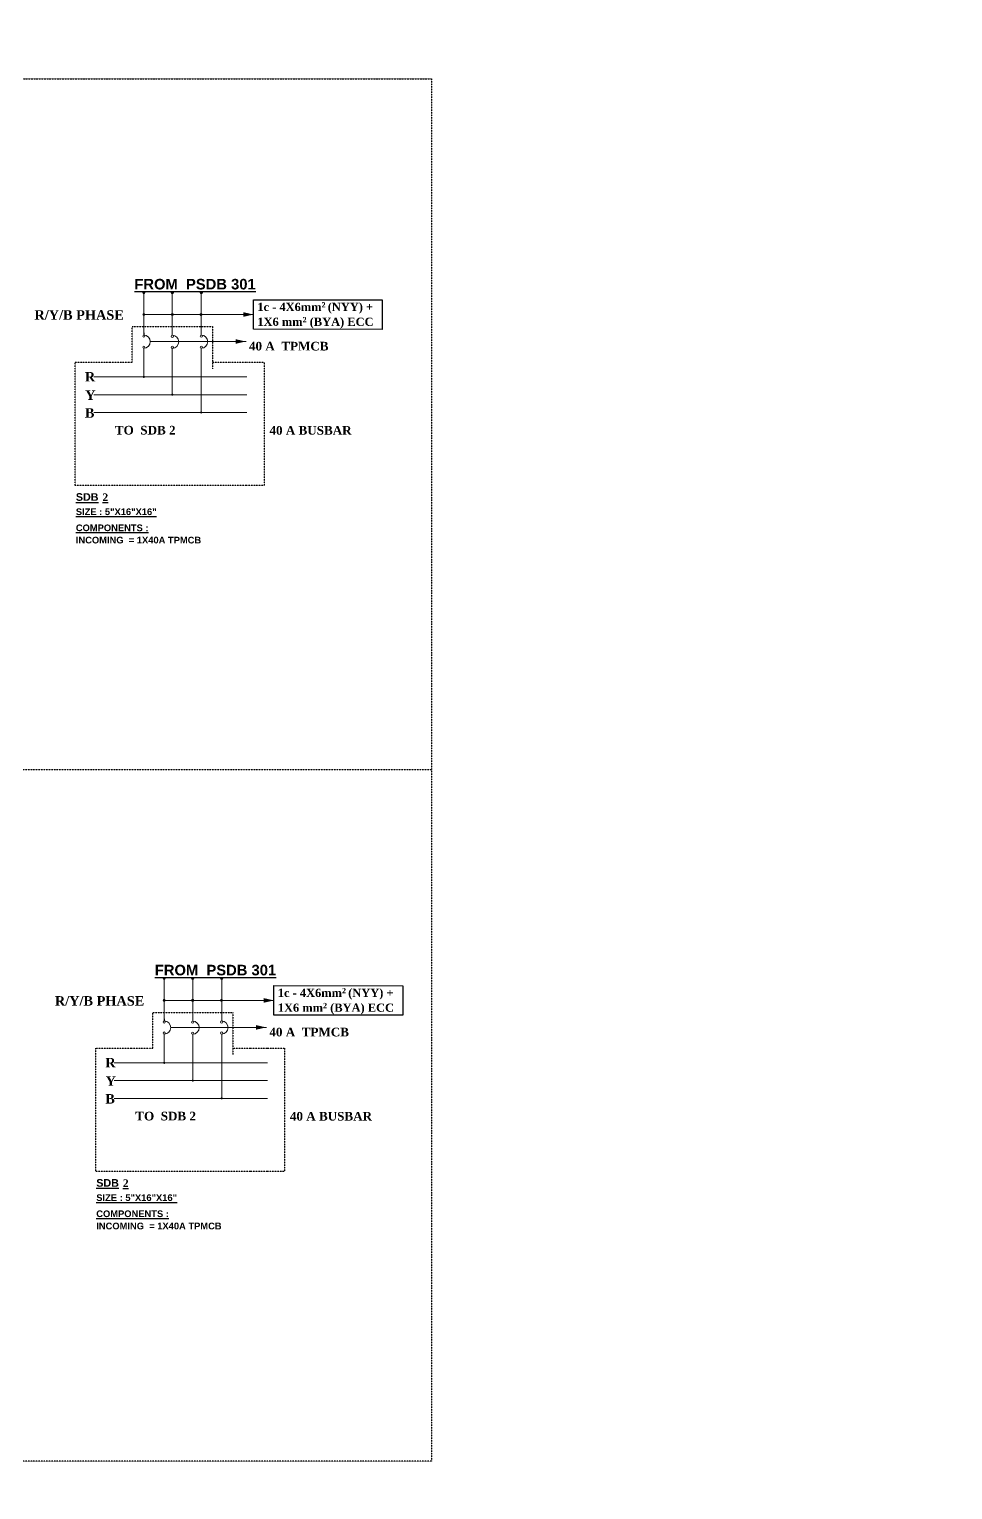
# Model space of a CAD drawing. Header units: inches. Extents: x -12 to 20935469, y -1604 to 24729220.
# Drawn here: x 20834166 to 20834792, y 24640421 to 24641410 of the extents above; entities that cross this region are included whole.
import ezdxf

# ---------------------------------------------------------------- set-up
doc = ezdxf.new("R2010")
doc.units = ezdxf.units.IN
doc.header["$LTSCALE"] = 0.03
doc.header["$MEASUREMENT"] = 0
doc.header["$PDMODE"] = 32
doc.header["$PDSIZE"] = 15
for name, pattern in [('DASHDOT', [1, 0.5, -0.25, 0, -0.25]), ('DASHDOTX2', [2, 1, -0.5, 0, -0.5]), ('DOT', [0.25, 0, -0.25])]:
    doc.linetypes.add(name, pattern=pattern)
for name, color, linetype, lineweight in [('CIRCUIT', 7, 'Continuous', 0), ('CKT-CABLE', 3, 'Continuous', 9), ('ELECT', 8, 'Continuous', 0), ('Hatch', 253, 'Continuous', 15), ('Power pts', 6, 'DASHDOTX2', 25), ('SB', 1, 'DASHDOT', 30)]:
    doc.layers.add(name, color=color, linetype=linetype, lineweight=lineweight)
for name, color, linetype in [('FDB', 5, 'Continuous'), ('TEXT', 7, 'Continuous'), ('w', 188, 'DOT')]:
    doc.layers.add(name, color=color, linetype=linetype)
doc.styles.get("Standard").update_dxf_attribs({"font": 'timesbd.ttf'})
doc.dimstyles.new('arch grid', dxfattribs={"dimtxt": 250, "dimasz": 100, "dimexe": 10, "dimexo": 10, "dimgap": 0.09, "dimtad": 0, "dimdec": 0, "dimzin": 0, "dimdsep": 46, "dimtxsty": 'Standard', "dimblk": 'DOT', "dimcen": 50, "dimdle": 50, "dimclrd": 256, "dimclre": 256, "dimadec": 0, "dimazin": 0, "dimtfac": 1, "dimtdec": 0, "dimtofl": 0, "dimtmove": 0, "dimatfit": 3, "dimldrblk": 'DOT', "dimfxl": 200, "dimfxlon": 1, "dimtolj": 1, "dimtzin": 0, "dimlwd": -1, "dimlwe": -1, "dimarcsym": 1})

# ---------------------------------------------------------------- blocks, each defined once
blk = doc.blocks.new('_Oblique')
at = {"color": 0, "linetype": 'ByBlock', "lineweight": -2}
blk.add_line((-0.5, -0.5), (0.5, 0.5), dxfattribs=at)
blk = doc.blocks.new('*D363')
at = {"ltscale": 50, "transparency": 16777216}
for p, q in [((3479.24, 24649574.13), (3479.24, 24649400.75)), ((3479.42, 24649524.13), (3469.24, 24649524.13)), ((3479.42, 24649400.75), (3469.24, 24649400.75)), ((3479.24, 24649400.75), (3479.24, 8350.74))]:
    blk.add_line(p, q, dxfattribs=at)
at = {"layer": 'Defpoints', "color": 0, "ltscale": 50, "transparency": 16777216}
for p in [(20846678.15, 24649524.13), (3479.24, 24649400.75), (20846678.15, 24649400.75)]:
    blk.add_point(p, dxfattribs=at)
at = {"ltscale": 50, "transparency": 16777216, "xscale": 100, "yscale": 100, "zscale": 100}
for p, rotation in [((3479.24, 24649524.13), 90), ((3479.24, 24649400.75), 270)]:
    blk.add_blockref('_Oblique', p, dxfattribs=dict(at, rotation=rotation))
at = {"color": 0, "ltscale": 50, "transparency": 16777216, "insert": (3479.24, 3397.61), "char_height": 250, "attachment_point": 5, "rotation": 90}
blk.add_mtext('\\A1;{\\H8.57143x;300mm}', dxfattribs=at)
blk = doc.blocks.new('_Dot')
at = {"color": 0, "linetype": 'ByBlock', "lineweight": -2}
blk.add_line((-0.5, 0), (-1, 0), dxfattribs=at)
at = {"color": 0, "linetype": 'ByBlock', "const_width": 0.5}
blk.add_lwpolyline([(-0.25, 0, 1), (0.25, 0, 1)], format="xyb", close=True, dxfattribs=at)

msp = doc.modelspace()

# ---------------------------------------------------------------- hatches: boundary and pattern name
at = {"layer": 'CIRCUIT'}
h = msp.add_hatch(color=256, dxfattribs=at)
h.dxf.hatch_style = 1
h.paths.add_polyline_path([(20834244.58, 24641232), (20834243.09, 24641232, 1)])
h.paths.add_polyline_path([(20834243.84, 24641232.75, 0.414214), (20834243.09, 24641232), (20834243.84, 24641232)])
h.paths.add_polyline_path([(20834243.84, 24641232.75), (20834243.84, 24641232), (20834244.58, 24641232, 0.414214)])
h = msp.add_hatch(color=256, dxfattribs=at)
h.dxf.hatch_style = 1
h.paths.add_polyline_path([(20834263.9, 24641232), (20834262.41, 24641232, 1)])
h.paths.add_polyline_path([(20834263.15, 24641232.75, 0.414214), (20834262.41, 24641232), (20834263.15, 24641232)])
h.paths.add_polyline_path([(20834263.15, 24641232.75), (20834263.15, 24641232), (20834263.9, 24641232, 0.414214)])
h = msp.add_hatch(color=256, dxfattribs=at)
h.dxf.hatch_style = 1
h.paths.add_polyline_path([(20834283.49, 24641232), (20834282, 24641232, 1)])
h.paths.add_polyline_path([(20834282.75, 24641232.75, 0.414214), (20834282, 24641232), (20834282.75, 24641232)])
h.paths.add_polyline_path([(20834282.75, 24641232.75), (20834282.75, 24641232), (20834283.49, 24641232, 0.414214)])
h = msp.add_hatch(color=256, dxfattribs=at)
h.dxf.hatch_style = 1
h.paths.add_polyline_path([(20834244.58, 24641217.15), (20834243.09, 24641217.15, 1)])
h.paths.add_polyline_path([(20834243.84, 24641217.9, 0.414214), (20834243.09, 24641217.15), (20834243.84, 24641217.15)])
h.paths.add_polyline_path([(20834243.84, 24641217.9), (20834243.84, 24641217.15), (20834244.58, 24641217.15, 0.414214)])
h = msp.add_hatch(color=256, dxfattribs=at)
h.dxf.hatch_style = 1
h.paths.add_polyline_path([(20834283.35, 24641217.15), (20834281.86, 24641217.15, 1)])
h.paths.add_polyline_path([(20834282.61, 24641217.9, 0.414214), (20834281.86, 24641217.15), (20834282.61, 24641217.15)])
h.paths.add_polyline_path([(20834282.61, 24641217.9), (20834282.61, 24641217.15), (20834283.35, 24641217.15, 0.414214)])
h = msp.add_hatch(color=256, dxfattribs=at)
h.dxf.hatch_style = 1
h.paths.add_polyline_path([(20834244.58, 24641174.85), (20834243.09, 24641174.85, 1)])
h.paths.add_polyline_path([(20834243.84, 24641175.59, 0.414214), (20834243.09, 24641174.85), (20834243.84, 24641174.85)])
h.paths.add_polyline_path([(20834243.84, 24641175.59), (20834243.84, 24641174.85), (20834244.58, 24641174.85, 0.414214)])
h = msp.add_hatch(color=256, dxfattribs=at)
h.dxf.hatch_style = 1
h.paths.add_polyline_path([(20834263.9, 24641162.82), (20834262.41, 24641162.82, 1)])
h.paths.add_polyline_path([(20834263.15, 24641163.57, 0.414214), (20834262.41, 24641162.82), (20834263.15, 24641162.82)])
h.paths.add_polyline_path([(20834263.15, 24641163.57), (20834263.15, 24641162.82), (20834263.9, 24641162.82, 0.414214)])
h = msp.add_hatch(color=256, dxfattribs=at)
h.dxf.hatch_style = 1
h.paths.add_polyline_path([(20834283.49, 24641150.79), (20834282, 24641150.79, 1)])
h.paths.add_polyline_path([(20834282.75, 24641151.54, 0.414214), (20834282, 24641150.79), (20834282.75, 24641150.79)])
h.paths.add_polyline_path([(20834282.75, 24641151.54), (20834282.75, 24641150.79), (20834283.49, 24641150.79, 0.414214)])
h = msp.add_hatch(color=256, dxfattribs=at)
h.dxf.hatch_style = 1
h.paths.add_polyline_path([(20834258.42, 24640767.36), (20834256.93, 24640767.36, 1)])
h.paths.add_polyline_path([(20834257.67, 24640768.1, 0.414214), (20834256.93, 24640767.36), (20834257.67, 24640767.36)])
h.paths.add_polyline_path([(20834257.67, 24640768.1), (20834257.67, 24640767.36), (20834258.42, 24640767.36, 0.414214)])
h = msp.add_hatch(color=256, dxfattribs=at)
h.dxf.hatch_style = 1
h.paths.add_polyline_path([(20834277.73, 24640767.36), (20834276.24, 24640767.36, 1)])
h.paths.add_polyline_path([(20834276.98, 24640768.1, 0.414214), (20834276.24, 24640767.36), (20834276.98, 24640767.36)])
h.paths.add_polyline_path([(20834276.98, 24640768.1), (20834276.98, 24640767.36), (20834277.73, 24640767.36, 0.414214)])
h = msp.add_hatch(color=256, dxfattribs=at)
h.dxf.hatch_style = 1
h.paths.add_polyline_path([(20834297.33, 24640767.36), (20834295.84, 24640767.36, 1)])
h.paths.add_polyline_path([(20834296.58, 24640768.1, 0.414214), (20834295.84, 24640767.36), (20834296.58, 24640767.36)])
h.paths.add_polyline_path([(20834296.58, 24640768.1), (20834296.58, 24640767.36), (20834297.33, 24640767.36, 0.414214)])
h = msp.add_hatch(color=256, dxfattribs=at)
h.dxf.hatch_style = 1
h.paths.add_polyline_path([(20834258.42, 24640752.51), (20834256.93, 24640752.51, 1)])
h.paths.add_polyline_path([(20834257.67, 24640753.25, 0.414214), (20834256.93, 24640752.51), (20834257.67, 24640752.51)])
h.paths.add_polyline_path([(20834257.67, 24640753.25), (20834257.67, 24640752.51), (20834258.42, 24640752.51, 0.414214)])
h = msp.add_hatch(color=256, dxfattribs=at)
h.dxf.hatch_style = 1
h.paths.add_polyline_path([(20834297.18, 24640752.51), (20834295.7, 24640752.51, 1)])
h.paths.add_polyline_path([(20834296.44, 24640753.25, 0.414214), (20834295.7, 24640752.51), (20834296.44, 24640752.51)])
h.paths.add_polyline_path([(20834296.44, 24640753.25), (20834296.44, 24640752.51), (20834297.18, 24640752.51, 0.414214)])
h = msp.add_hatch(color=256, dxfattribs=at)
h.dxf.hatch_style = 1
h.paths.add_polyline_path([(20834258.42, 24640710.2), (20834256.93, 24640710.2, 1)])
h.paths.add_polyline_path([(20834257.67, 24640710.95, 0.414214), (20834256.93, 24640710.2), (20834257.67, 24640710.2)])
h.paths.add_polyline_path([(20834257.67, 24640710.95), (20834257.67, 24640710.2), (20834258.42, 24640710.2, 0.414214)])
h = msp.add_hatch(color=256, dxfattribs=at)
h.dxf.hatch_style = 1
h.paths.add_polyline_path([(20834277.73, 24640698.18), (20834276.24, 24640698.18, 1)])
h.paths.add_polyline_path([(20834276.98, 24640698.92, 0.414214), (20834276.24, 24640698.18), (20834276.98, 24640698.18)])
h.paths.add_polyline_path([(20834276.98, 24640698.92), (20834276.98, 24640698.18), (20834277.73, 24640698.18, 0.414214)])
h = msp.add_hatch(color=256, dxfattribs=at)
h.dxf.hatch_style = 1
h.paths.add_polyline_path([(20834297.33, 24640686.15), (20834295.84, 24640686.15, 1)])
h.paths.add_polyline_path([(20834296.58, 24640686.89, 0.414214), (20834295.84, 24640686.15), (20834296.58, 24640686.15)])
h.paths.add_polyline_path([(20834296.58, 24640686.89), (20834296.58, 24640686.15), (20834297.33, 24640686.15, 0.414214)])
at = {"layer": 'Hatch'}
h = msp.add_hatch(dxfattribs=at)
h.set_pattern_fill('ANSI31', color=256, scale=10.802334)
h.set_pattern_definition([(45, (20967945.8778, 24694257.1511), (-0.95480045, 0.95480045), [])])
h.paths.add_polyline_path([(20834244.58, 24641232), (20834243.09, 24641232, 1)])
h.paths.add_polyline_path([(20834243.84, 24641232.75), (20834243.84, 24641232), (20834244.58, 24641232, 0.414214)])
h.paths.add_polyline_path([(20834243.84, 24641232.75, 0.414214), (20834243.09, 24641232), (20834243.84, 24641232)])
h = msp.add_hatch(dxfattribs=at)
h.set_pattern_fill('ANSI31', color=256, scale=10.802334)
h.set_pattern_definition([(45, (20967965.1905, 24694257.1511), (-0.95480045, 0.95480045), [])])
h.paths.add_polyline_path([(20834263.9, 24641232), (20834262.41, 24641232, 1)])
h.paths.add_polyline_path([(20834263.15, 24641232.75), (20834263.15, 24641232), (20834263.9, 24641232, 0.414214)])
h.paths.add_polyline_path([(20834263.15, 24641232.75, 0.414214), (20834262.41, 24641232), (20834263.15, 24641232)])
h = msp.add_hatch(dxfattribs=at)
h.set_pattern_fill('ANSI31', color=256, scale=10.802334)
h.set_pattern_definition([(45, (20967984.7882, 24694257.1511), (-0.95480045, 0.95480045), [])])
h.paths.add_polyline_path([(20834283.49, 24641232), (20834282, 24641232, 1)])
h.paths.add_polyline_path([(20834282.75, 24641232.75), (20834282.75, 24641232), (20834283.49, 24641232, 0.414214)])
h.paths.add_polyline_path([(20834282.75, 24641232.75, 0.414214), (20834282, 24641232), (20834282.75, 24641232)])
h = msp.add_hatch(dxfattribs=at)
h.set_pattern_fill('ANSI31', color=256, scale=10.802334)
h.set_pattern_definition([(45, (20967945.8778, 24694242.3039), (-0.95480045, 0.95480045), [])])
h.paths.add_polyline_path([(20834244.58, 24641217.15), (20834243.09, 24641217.15, 1)])
h.paths.add_polyline_path([(20834243.84, 24641217.9), (20834243.84, 24641217.15), (20834244.58, 24641217.15, 0.414214)])
h.paths.add_polyline_path([(20834243.84, 24641217.9, 0.414214), (20834243.09, 24641217.15), (20834243.84, 24641217.15)])
h = msp.add_hatch(color=256, dxfattribs=at)
h.dxf.hatch_style = 1
h.paths.add_polyline_path([(20834263.9, 24641217.15), (20834262.41, 24641217.15, 1)])
h.paths.add_polyline_path([(20834263.15, 24641217.9, 0.414214), (20834262.41, 24641217.15), (20834263.15, 24641217.15)])
h.paths.add_polyline_path([(20834263.15, 24641217.9), (20834263.15, 24641217.15), (20834263.9, 24641217.15, 0.414214)])
h = msp.add_hatch(dxfattribs=at)
h.set_pattern_fill('ANSI31', color=256, scale=10.802334)
h.set_pattern_definition([(45, (20967965.1905, 24694242.3039), (-0.95480045, 0.95480045), [])])
h.paths.add_polyline_path([(20834263.9, 24641217.15), (20834262.41, 24641217.15, 1)])
h.paths.add_polyline_path([(20834263.15, 24641217.9), (20834263.15, 24641217.15), (20834263.9, 24641217.15, 0.414214)])
h.paths.add_polyline_path([(20834263.15, 24641217.9, 0.414214), (20834262.41, 24641217.15), (20834263.15, 24641217.15)])
h = msp.add_hatch(dxfattribs=at)
h.set_pattern_fill('ANSI31', color=256, scale=10.802334)
h.set_pattern_definition([(45, (20967984.647, 24694242.3039), (-0.95480045, 0.95480045), [])])
h.paths.add_polyline_path([(20834283.35, 24641217.15), (20834281.86, 24641217.15, 1)])
h.paths.add_polyline_path([(20834282.61, 24641217.9), (20834282.61, 24641217.15), (20834283.35, 24641217.15, 0.414214)])
h.paths.add_polyline_path([(20834282.61, 24641217.9, 0.414214), (20834281.86, 24641217.15), (20834282.61, 24641217.15)])
h = msp.add_hatch(dxfattribs=at)
h.set_pattern_fill('ANSI31', color=256, scale=10.802334)
h.set_pattern_definition([(45, (20967959.7098, 24693792.506), (-0.95480045, 0.95480045), [])])
h.paths.add_polyline_path([(20834258.42, 24640767.36), (20834256.93, 24640767.36, 1)])
h.paths.add_polyline_path([(20834257.67, 24640768.1), (20834257.67, 24640767.36), (20834258.42, 24640767.36, 0.414214)])
h.paths.add_polyline_path([(20834257.67, 24640768.1, 0.414214), (20834256.93, 24640767.36), (20834257.67, 24640767.36)])
h = msp.add_hatch(dxfattribs=at)
h.set_pattern_fill('ANSI31', color=256, scale=10.802334)
h.set_pattern_definition([(45, (20967979.0225, 24693792.506), (-0.95480045, 0.95480045), [])])
h.paths.add_polyline_path([(20834277.73, 24640767.36), (20834276.24, 24640767.36, 1)])
h.paths.add_polyline_path([(20834276.98, 24640768.1), (20834276.98, 24640767.36), (20834277.73, 24640767.36, 0.414214)])
h.paths.add_polyline_path([(20834276.98, 24640768.1, 0.414214), (20834276.24, 24640767.36), (20834276.98, 24640767.36)])
h = msp.add_hatch(dxfattribs=at)
h.set_pattern_fill('ANSI31', color=256, scale=10.802334)
h.set_pattern_definition([(45, (20967998.6202, 24693792.506), (-0.95480045, 0.95480045), [])])
h.paths.add_polyline_path([(20834297.33, 24640767.36), (20834295.84, 24640767.36, 1)])
h.paths.add_polyline_path([(20834296.58, 24640768.1), (20834296.58, 24640767.36), (20834297.33, 24640767.36, 0.414214)])
h.paths.add_polyline_path([(20834296.58, 24640768.1, 0.414214), (20834295.84, 24640767.36), (20834296.58, 24640767.36)])
h = msp.add_hatch(dxfattribs=at)
h.set_pattern_fill('ANSI31', color=256, scale=10.802334)
h.set_pattern_definition([(45, (20967959.7098, 24693777.6588), (-0.95480045, 0.95480045), [])])
h.paths.add_polyline_path([(20834258.42, 24640752.51), (20834256.93, 24640752.51, 1)])
h.paths.add_polyline_path([(20834257.67, 24640753.25), (20834257.67, 24640752.51), (20834258.42, 24640752.51, 0.414214)])
h.paths.add_polyline_path([(20834257.67, 24640753.25, 0.414214), (20834256.93, 24640752.51), (20834257.67, 24640752.51)])
h = msp.add_hatch(color=256, dxfattribs=at)
h.dxf.hatch_style = 1
h.paths.add_polyline_path([(20834277.73, 24640752.51), (20834276.24, 24640752.51, 1)])
h.paths.add_polyline_path([(20834276.98, 24640753.25, 0.414214), (20834276.24, 24640752.51), (20834276.98, 24640752.51)])
h.paths.add_polyline_path([(20834276.98, 24640753.25), (20834276.98, 24640752.51), (20834277.73, 24640752.51, 0.414214)])
h = msp.add_hatch(dxfattribs=at)
h.set_pattern_fill('ANSI31', color=256, scale=10.802334)
h.set_pattern_definition([(45, (20967979.0225, 24693777.6588), (-0.95480045, 0.95480045), [])])
h.paths.add_polyline_path([(20834277.73, 24640752.51), (20834276.24, 24640752.51, 1)])
h.paths.add_polyline_path([(20834276.98, 24640753.25), (20834276.98, 24640752.51), (20834277.73, 24640752.51, 0.414214)])
h.paths.add_polyline_path([(20834276.98, 24640753.25, 0.414214), (20834276.24, 24640752.51), (20834276.98, 24640752.51)])
h = msp.add_hatch(dxfattribs=at)
h.set_pattern_fill('ANSI31', color=256, scale=10.802334)
h.set_pattern_definition([(45, (20967998.479, 24693777.6588), (-0.95480045, 0.95480045), [])])
h.paths.add_polyline_path([(20834297.18, 24640752.51), (20834295.7, 24640752.51, 1)])
h.paths.add_polyline_path([(20834296.44, 24640753.25), (20834296.44, 24640752.51), (20834297.18, 24640752.51, 0.414214)])
h.paths.add_polyline_path([(20834296.44, 24640753.25, 0.414214), (20834295.7, 24640752.51), (20834296.44, 24640752.51)])

# ---------------------------------------------------------------- linework, layer by layer
at = {"layer": 'CIRCUIT'}
for p, q in [((20834243.84, 24641232), (20834243.84, 24641203.24)), ((20834263.15, 24641232), (20834263.15, 24641203.17)), ((20834282.75, 24641232), (20834282.75, 24641203.24)), ((20834243.84, 24641194.31), (20834243.84, 24641174.85)), ((20834263.15, 24641194.24), (20834263.15, 24641162.82)), ((20834282.75, 24641194.31), (20834282.75, 24641150.79)), ((20834257.67, 24640767.36), (20834257.67, 24640738.6)), ((20834276.98, 24640767.36), (20834276.98, 24640738.53)), ((20834296.58, 24640767.36), (20834296.58, 24640738.6)), ((20834257.67, 24640729.67), (20834257.67, 24640710.2)), ((20834276.98, 24640729.6), (20834276.98, 24640698.18)), ((20834296.58, 24640729.67), (20834296.58, 24640686.15))]:
    msp.add_line(p, q, dxfattribs=at)
for centre in [(20834263.15, 24641217.15), (20834243.84, 24641202.5), (20834263.15, 24641202.43), (20834282.75, 24641202.5), (20834243.84, 24641195.06), (20834263.15, 24641194.99), (20834282.75, 24641195.06), (20834276.98, 24640752.51), (20834257.67, 24640737.85), (20834276.98, 24640737.78), (20834296.58, 24640737.85), (20834257.67, 24640730.41), (20834276.98, 24640730.34), (20834296.58, 24640730.41)]:
    msp.add_circle(centre, 0.744, dxfattribs=at)
for centre, start in [((20834243.77, 24641198.78), 270.92808), ((20834263.08, 24641198.71), 270.92808), ((20834282.68, 24641198.78), 270.9215), ((20834257.6, 24640734.13), 270.92808), ((20834276.91, 24640734.06), 270.92808), ((20834296.51, 24640734.13), 270.9215)]:
    msp.add_arc(centre, 4.47, start, 89.07192, dxfattribs=at)
at = {"layer": 'CKT-CABLE'}
for p, q in [((20834243.84, 24641217.15), (20834318.07, 24641217.15)), ((20834248.23, 24641198.86), (20834313.11, 24641198.86)), ((20834257.67, 24640752.51), (20834331.9, 24640752.51)), ((20834262.07, 24640734.21), (20834326.94, 24640734.21))]:
    msp.add_line(p, q, dxfattribs=at)
for points in [[(20834318.09, 24641217.15, 0, 3.14, 0), (20834311.22, 24641217.15, 3.14, 3.14, 0)], [(20834312.83, 24641198.88, 0, 3.14, 0), (20834305.96, 24641198.88, 3.14, 3.14, 0)], [(20834331.93, 24640752.51, 0, 3.14, 0), (20834325.06, 24640752.51, 3.14, 3.14, 0)], [(20834326.66, 24640734.23, 0, 3.14, 0), (20834319.79, 24640734.23, 3.14, 3.14, 0)]]:
    msp.add_lwpolyline(points, format="xyseb", dxfattribs=at)
at = {"layer": 'Defpoints'}
for p, q in [((20834243.84, 24641204.72), (20834243.84, 24641203.24)), ((20834257.67, 24640740.08), (20834257.67, 24640738.6))]:
    msp.add_line(p, q, dxfattribs=at)
at = {"layer": 'ELECT', "color": 5, "linetype": 'ByBlock', "lineweight": 0, "ltscale": 10}
for p, q in [((20834209.98, 24641174.85), (20834221.14, 24641174.85)), ((20834221.14, 24641174.85), (20834233.17, 24641174.85)), ((20834233.17, 24641174.85), (20834302.36, 24641174.85)), ((20834302.36, 24641174.85), (20834313.68, 24641174.85)), ((20834209.98, 24641162.82), (20834221.14, 24641162.82)), ((20834221.14, 24641162.82), (20834233.17, 24641162.82)), ((20834233.17, 24641162.82), (20834302.36, 24641162.82)), ((20834302.36, 24641162.82), (20834313.68, 24641162.82)), ((20834209.98, 24641150.79), (20834221.14, 24641150.79)), ((20834221.14, 24641150.79), (20834233.17, 24641150.79)), ((20834233.17, 24641150.79), (20834302.36, 24641150.79)), ((20834302.36, 24641150.79), (20834313.68, 24641150.79)), ((20834223.81, 24640710.2), (20834234.98, 24640710.2)), ((20834234.98, 24640710.2), (20834247, 24640710.2)), ((20834247, 24640710.2), (20834316.19, 24640710.2)), ((20834316.19, 24640710.2), (20834327.51, 24640710.2)), ((20834223.81, 24640698.18), (20834234.98, 24640698.18)), ((20834234.98, 24640698.18), (20834247, 24640698.18)), ((20834247, 24640698.18), (20834316.19, 24640698.18)), ((20834316.19, 24640698.18), (20834327.51, 24640698.18)), ((20834223.81, 24640686.15), (20834234.98, 24640686.15)), ((20834234.98, 24640686.15), (20834247, 24640686.15)), ((20834247, 24640686.15), (20834316.19, 24640686.15)), ((20834316.19, 24640686.15), (20834327.51, 24640686.15))]:
    msp.add_line(p, q, dxfattribs=at)
at = {"layer": 'Hatch'}
for centre in [(20834243.84, 24641232), (20834263.15, 24641232), (20834282.75, 24641232), (20834243.84, 24641217.15), (20834282.61, 24641217.15), (20834257.67, 24640767.36), (20834276.98, 24640767.36), (20834296.58, 24640767.36), (20834257.67, 24640752.51), (20834296.44, 24640752.51)]:
    msp.add_circle(centre, 0.744, dxfattribs=at)
at = {"layer": 'Power pts'}
for points in [[(20834236.04, 24641184.92), (20834236.04, 24641208.92), (20834290.27, 24641208.92), (20834290.27, 24641180.33)], [(20834221.14, 24641101.22), (20834197.48, 24641101.22), (20834197.48, 24641184.92), (20834221.14, 24641184.92)], [(20834221.14, 24641184.92), (20834233.17, 24641184.92)], [(20834233.17, 24641184.92), (20834236.04, 24641184.92)], [(20834290.27, 24641184.92), (20834302.36, 24641184.92)], [(20834302.36, 24641184.92), (20834313.68, 24641184.92)], [(20834313.68, 24641184.92), (20834325.35, 24641184.92), (20834325.35, 24641101.22), (20834313.68, 24641101.22)], [(20834233.17, 24641101.22), (20834221.14, 24641101.22)], [(20834302.36, 24641101.22), (20834233.17, 24641101.22)], [(20834313.68, 24641101.22), (20834302.36, 24641101.22)], [(20834249.87, 24640720.27), (20834249.87, 24640744.27), (20834304.1, 24640744.27), (20834304.1, 24640715.68)], [(20834234.98, 24640636.58), (20834211.31, 24640636.58), (20834211.31, 24640720.27), (20834234.98, 24640720.27)], [(20834234.98, 24640720.27), (20834247, 24640720.27)], [(20834247, 24640720.27), (20834249.87, 24640720.27)], [(20834304.1, 24640720.27), (20834316.19, 24640720.27)], [(20834316.19, 24640720.27), (20834327.51, 24640720.27)], [(20834327.51, 24640720.27), (20834339.18, 24640720.27), (20834339.18, 24640636.58), (20834327.51, 24640636.58)], [(20834247, 24640636.58), (20834234.98, 24640636.58)], [(20834316.19, 24640636.58), (20834247, 24640636.58)], [(20834327.51, 24640636.58), (20834316.19, 24640636.58)]]:
    msp.add_lwpolyline(points, dxfattribs=at)
at = {"layer": 'SB', "color": 1, "linetype": 'ByBlock', "lineweight": -2}
for points in [[(20834318.09, 24641227.18), (20834405.32, 24641227.14), (20834405.32, 24641207.08), (20834318.09, 24641207.13)], [(20834331.93, 24640762.54), (20834419.15, 24640762.5), (20834419.15, 24640742.44), (20834331.93, 24640742.48)]]:
    msp.add_lwpolyline(points, close=True, dxfattribs=at)
at = {"layer": 'w'}
msp.add_lwpolyline([(20834438.55, 24640908.63), (20832651.71, 24640908.63), (20832651.71, 24641376.73), (20834438.55, 24641376.73)], dxfattribs=at)
msp.add_lwpolyline([(20833844.88, 24641376.73), (20834438.55, 24641376.73), (20834438.55, 24640440.44), (20833844.88, 24640440.44)], close=True, dxfattribs=at)

# ---------------------------------------------------------------- texts
at = {"layer": 'FDB', "color": 3, "attachment_point": 1}
for s, insert, char_height, width in [('{\\fArial|b1|i0|c0|p34;\\LFROM  PSDB 301}', (20834237.47, 24641241.29), 7.1503, 320.2943), ('{\\fArial|b1|i0|c0|p34;\\LSDB }', (20834197.84, 24641096.13), 5.1916, 100.7568), ('{\\L2}', (20834215.82, 24641095.94), 5.192, 100.7568), ('{\\fArial|b1|i0|c0|p34;\\LSIZE : 5"X16"X16"}', (20834197.84, 24641085.8), 4.5275, 59.2051), ('{\\fArial|b1|i0|c0|p34;\\LCOMPONENTS :}', (20834197.84, 24641074.91), 4.5275, 86.2919), ('{\\fArial|b1|i0|c0|p34;INCOMING  = 1X40A TPMCB   }', (20834197.84, 24641066.6), 4.5275, 254.7657), ('{\\fArial|b1|i0|c0|p34;\\LFROM  PSDB 301}', (20834251.31, 24640776.64), 7.1503, 320.2943), ('{\\fArial|b1|i0|c0|p34;\\LSDB }', (20834211.67, 24640631.49), 5.1916, 100.7568), ('{\\L2}', (20834229.65, 24640631.3), 5.192, 100.7568), ('{\\fArial|b1|i0|c0|p34;\\LSIZE : 5"X16"X16"}', (20834211.67, 24640621.15), 4.5275, 59.2051), ('{\\fArial|b1|i0|c0|p34;\\LCOMPONENTS :}', (20834211.67, 24640610.26), 4.5275, 86.2919), ('{\\fArial|b1|i0|c0|p34;INCOMING  = 1X40A TPMCB   }', (20834211.67, 24640601.96), 4.5275, 254.7657)]:
    msp.add_mtext(s, dxfattribs=dict(at, insert=insert, char_height=char_height, width=width))
at = {"layer": 'TEXT', "color": 0, "char_height": 5.5714, "width": 251.3301, "attachment_point": 1}
for insert in [(20834320.74, 24641225.55), (20834334.58, 24640760.91)]:
    msp.add_mtext('1c - 4X6mm{\\H1.0833x;²\\fMS Shell Dlg 2|b0|i0|c0|p0;\\H0.65385x; }(NYY) +\\P1X6 mm{\\H1.0833x;²} (BYA) ECC', dxfattribs=dict(at, insert=insert))
at = {"layer": 'TEXT', "width": 63786.5102, "attachment_point": 1}
for s, insert, char_height in [('R/Y/B PHASE', (20834169.8, 24641220.06), 6.4138), ('40 A  TPMCB', (20834315.06, 24641198.65), 5.8655), ('R', (20834203.95, 24641178.19), 6.41), ('Y', (20834204.15, 24641165.76), 6.41), ('B', (20834203.95, 24641153.69), 6.41), ('TO  SDB 2', (20834224.26, 24641141.73), 5.865), ('40 A BUSBAR', (20834328.95, 24641141.61), 5.8655), ('R/Y/B PHASE', (20834183.63, 24640755.41), 6.4138), ('40 A  TPMCB', (20834328.89, 24640734), 5.8655), ('R', (20834217.78, 24640713.55), 6.41), ('Y', (20834217.98, 24640701.11), 6.41), ('B', (20834217.78, 24640689.05), 6.41), ('TO  SDB 2', (20834238.09, 24640677.09), 5.865), ('40 A BUSBAR', (20834342.78, 24640676.97), 5.8655)]:
    msp.add_mtext(s, dxfattribs=dict(at, insert=insert, char_height=char_height))

# ---------------------------------------------------------------- dimensions: what is measured, and where the dimension line sits
at = {"ltscale": 50}
dim = msp.add_linear_dim(base=(3479.24, 24649400.75), p1=(20846678.15, 24649524.13), p2=(20846678.15, 24649400.75), angle=90, text='{\\H8.57143x;300mm}', dimstyle='arch grid', override={"dimblk1": 'Oblique', "dimblk2": 'Oblique', "dimsah": 1, "dimfxl": 0.18}, dxfattribs=at)
dim.commit()
dim.dimension.update_dxf_attribs({"geometry": '*D363', "text_midpoint": (3479.24, 3397.61), "dimtype": 160})

doc.saveas('drawing.dxf')
